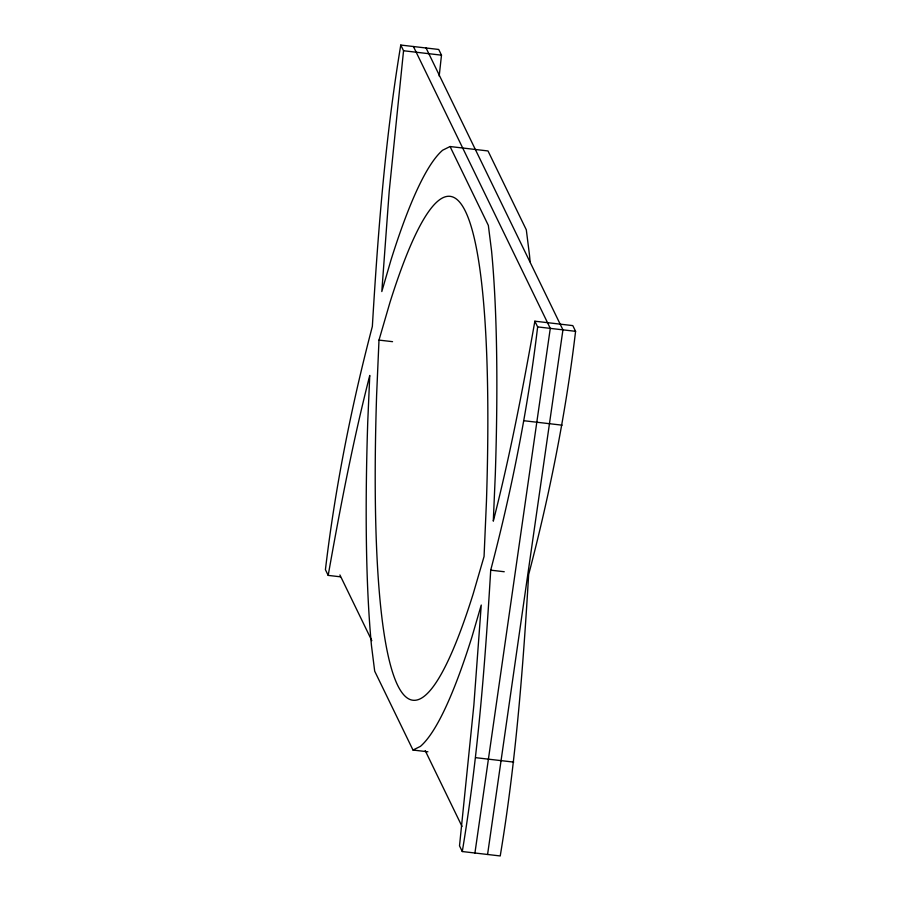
<?xml version="1.0" encoding="UTF-8"?>
<svg xmlns="http://www.w3.org/2000/svg" width="901" height="901" viewBox="0 0 901 901"><rect width="100%" height="100%" fill="white"/><g stroke="black" fill="none" stroke-linecap="round" stroke-linejoin="round"><path stroke-width="1.35" d="M378.994 340.094L376.607 395.235A643.393 84.255 -83.4 0 0 473.138 594.018L484.062 556.491L486.45 501.35A643.393 84.255 -83.4 0 0 389.919 302.567L378.994 340.094L392.543 341.67M534.867 321.195L537.638 326.905C527.885 409.02 511.689 490.2 490.707 570.164C485.087 664.296 477.812 758.439 462.281 851.535L500.224 855.95C515.755 762.854 523.03 668.711 528.65 574.579C549.633 494.615 565.828 413.435 575.581 331.32L572.811 325.61L534.867 321.195C522.985 388.23 510.146 455.163 493.298 521.15L495.302 474.59A694.998 91.012 -83.4 0 0 491.563 250.917L488.353 225.419L450.061 146.536L442.661 150.197A694.998 91.012 -83.4 0 0 391.034 259.86L381.81 291.552L389.187 191.541L403.547 50.749L400.776 45.05L438.719 49.465L441.49 55.164L439.192 76.056M400.776 45.05C385.245 138.146 377.97 232.289 372.35 326.421C351.367 406.385 335.172 487.565 325.419 569.68L328.189 575.39L340.387 576.809M474.928 853.01L550.286 328.381L413.424 46.525M487.576 854.475L562.934 329.845L426.072 47.99M328.189 575.39C340.071 508.355 352.91 441.422 369.759 375.435L367.743 421.995A694.998 91.012 -83.4 0 0 371.482 645.679L374.692 671.177L412.996 750.049L427.907 751.783M412.996 750.049L420.395 746.388A694.998 91.012 -83.4 0 0 472.011 636.725L481.247 605.044L473.87 705.044L459.51 845.836L462.281 851.535M403.547 50.749L441.49 55.164M450.061 146.536L488.004 150.951L526.308 229.823L529.518 255.321A694.998 91.012 -83.4 0 1 530.115 261.808M537.638 326.905L575.581 331.32M524.157 420.756L562.1 425.171M490.707 570.164L504.256 571.741M475.762 757.685L513.705 762.1M339.902 574.939L371.82 640.667M425.216 750.634L462.033 826.465"/></g></svg>
